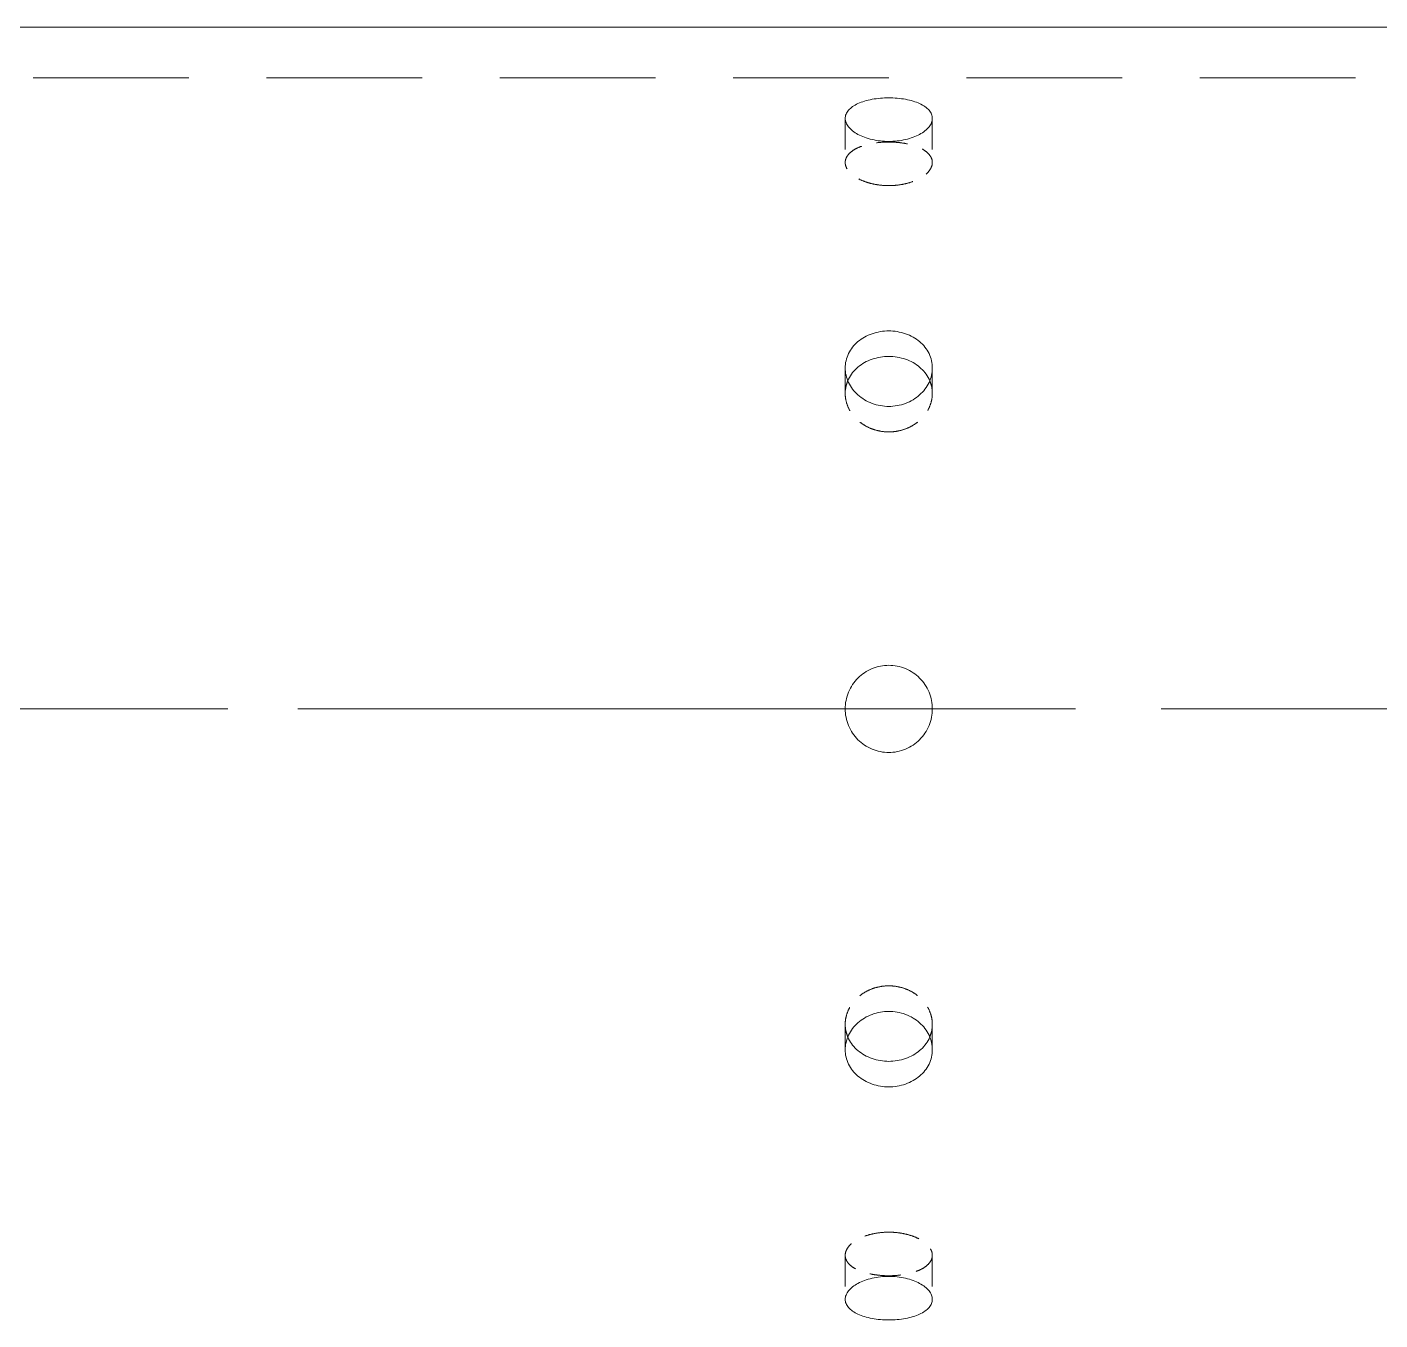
# Model space of a CAD drawing. Header units: millimetres. Extents: x -46397 to 283259, y -8690 to 23983.
# Drawn here: x 120953.1 to 121170.6, y 201.5 to 409.2 of the extents above; entities that cross this region are included whole.
import ezdxf

# ---------------------------------------------------------------- set-up
doc = ezdxf.new("R2010")
doc.units = ezdxf.units.MM
doc.linetypes.add('CENTER', pattern=[2, 1.25, -0.25, 0.25, -0.25])
doc.linetypes.add('HIDDENX2', pattern=[0.75, 0.5, -0.25])
doc.layers.add('DUONGTAM', color=1, linetype='CENTER', lineweight=0)
doc.layers.add('flashshoot', color=7, linetype='Continuous')

# ---------------------------------------------------------------- blocks, each defined once
blk = doc.blocks.new('A$C90275d84')
at = {"color": 2, "linetype": 'Continuous', "lineweight": 0, "ltscale": 10}
blk.add_line((-109.55, 1960), (-109.55, -3000), dxfattribs=at)
at = {"color": 1, "linetype": 'HIDDENX2', "lineweight": 0, "ltscale": 50}
blk.add_line((-101.37, 1960), (-101.37, -3000), dxfattribs=at)
at = {"color": 1, "linetype": 'HIDDENX2', "lineweight": 0, "ltscale": 10}
for p, q in [((-94.87, -1183), (-87.79, -1183)), ((-54.77, -1183), (-50.68, -1183)), ((50.68, -1183), (54.77, -1183)), ((87.79, -1183), (94.87, -1183)), ((-94.87, -1197), (-87.79, -1197)), ((-54.77, -1197), (-50.68, -1197)), ((50.68, -1197), (54.77, -1197)), ((87.79, -1197), (94.87, -1197))]:
    blk.add_line(p, q, dxfattribs=at)
at = {"color": 2, "linetype": 'Continuous', "lineweight": 0, "ltscale": 10}
for points, knots in [([(-91.18, -1190), (-91.18, -1190.44), (-91.2, -1190.89), (-91.3, -1191.8), (-91.38, -1192.25), (-91.57, -1193.11), (-91.69, -1193.52), (-91.98, -1194.29), (-92.13, -1194.64), (-92.47, -1195.26), (-92.66, -1195.55), (-93.06, -1196.07), (-93.28, -1196.29), (-93.73, -1196.65), (-93.96, -1196.78), (-94.42, -1196.96), (-94.65, -1197), (-95.09, -1197), (-95.32, -1196.96), (-95.76, -1196.78), (-95.98, -1196.65), (-96.39, -1196.29), (-96.59, -1196.07), (-96.94, -1195.55), (-97.11, -1195.26), (-97.39, -1194.64), (-97.53, -1194.29), (-97.76, -1193.52), (-97.86, -1193.11), (-98.02, -1192.25), (-98.08, -1191.8), (-98.16, -1190.89), (-98.18, -1190.44), (-98.18, -1189.56), (-98.16, -1189.11), (-98.08, -1188.2), (-98.02, -1187.75), (-97.86, -1186.89), (-97.76, -1186.48), (-97.53, -1185.71), (-97.39, -1185.36), (-97.11, -1184.74), (-96.94, -1184.45), (-96.59, -1183.93), (-96.39, -1183.71), (-95.98, -1183.35), (-95.76, -1183.22), (-95.32, -1183.04), (-95.09, -1183), (-94.65, -1183), (-94.42, -1183.04), (-93.96, -1183.22), (-93.73, -1183.35), (-93.28, -1183.71), (-93.06, -1183.93), (-92.66, -1184.45), (-92.47, -1184.74), (-92.13, -1185.36), (-91.98, -1185.71), (-91.69, -1186.48), (-91.57, -1186.89), (-91.38, -1187.75), (-91.3, -1188.2), (-91.2, -1189.11), (-91.18, -1189.56), (-91.18, -1190)], [0, 0, 0, 0, 1.318789, 1.318789, 2.637578, 2.637578, 3.956368, 3.956368, 5.275157, 5.275157, 6.593945, 6.593945, 7.912734, 7.912734, 9.231522, 9.231522, 10.550311, 10.550311, 11.869099, 11.869099, 13.187888, 13.187888, 14.506676, 14.506676, 15.825465, 15.825465, 17.144254, 17.144254, 18.463043, 18.463043, 19.781833, 19.781833, 21.100622, 21.100622, 22.419411, 22.419411, 23.7382, 23.7382, 25.05699, 25.05699, 26.375779, 26.375779, 27.694567, 27.694567, 29.013356, 29.013356, 30.332144, 30.332144, 31.650933, 31.650933, 32.969721, 32.969721, 34.28851, 34.28851, 35.607298, 35.607298, 36.926087, 36.926087, 38.244876, 38.244876, 39.563665, 39.563665, 40.882454, 40.882454, 42.201244, 42.201244, 42.201244, 42.201244]), ([(-48.6, -1190), (-48.6, -1190.44), (-48.64, -1190.89), (-48.8, -1191.8), (-48.92, -1192.25), (-49.24, -1193.11), (-49.44, -1193.52), (-49.9, -1194.29), (-50.16, -1194.64), (-50.71, -1195.26), (-51.02, -1195.55), (-51.7, -1196.07), (-52.06, -1196.29), (-52.82, -1196.65), (-53.21, -1196.78), (-54, -1196.96), (-54.39, -1197), (-55.16, -1197), (-55.55, -1196.96), (-56.33, -1196.78), (-56.71, -1196.65), (-57.45, -1196.29), (-57.8, -1196.07), (-58.45, -1195.55), (-58.74, -1195.26), (-59.27, -1194.64), (-59.51, -1194.29), (-59.94, -1193.52), (-60.13, -1193.11), (-60.43, -1192.25), (-60.54, -1191.8), (-60.69, -1190.89), (-60.73, -1190.44), (-60.73, -1189.56), (-60.69, -1189.11), (-60.54, -1188.2), (-60.43, -1187.75), (-60.13, -1186.89), (-59.94, -1186.48), (-59.51, -1185.71), (-59.27, -1185.36), (-58.74, -1184.74), (-58.45, -1184.45), (-57.8, -1183.93), (-57.45, -1183.71), (-56.71, -1183.35), (-56.33, -1183.22), (-55.55, -1183.04), (-55.16, -1183), (-54.39, -1183), (-54, -1183.04), (-53.21, -1183.22), (-52.82, -1183.35), (-52.06, -1183.71), (-51.7, -1183.93), (-51.02, -1184.45), (-50.71, -1184.74), (-50.16, -1185.36), (-49.9, -1185.71), (-49.44, -1186.48), (-49.24, -1186.89), (-48.92, -1187.75), (-48.8, -1188.2), (-48.64, -1189.11), (-48.6, -1189.56), (-48.6, -1190)], [0, 0, 0, 0, 1.318789, 1.318789, 2.637578, 2.637578, 3.956368, 3.956368, 5.275157, 5.275157, 6.593945, 6.593945, 7.912734, 7.912734, 9.231522, 9.231522, 10.550311, 10.550311, 11.869099, 11.869099, 13.187888, 13.187888, 14.506676, 14.506676, 15.825465, 15.825465, 17.144254, 17.144254, 18.463043, 18.463043, 19.781833, 19.781833, 21.100622, 21.100622, 22.419411, 22.419411, 23.7382, 23.7382, 25.05699, 25.05699, 26.375779, 26.375779, 27.694567, 27.694567, 29.013356, 29.013356, 30.332144, 30.332144, 31.650933, 31.650933, 32.969721, 32.969721, 34.28851, 34.28851, 35.607298, 35.607298, 36.926087, 36.926087, 38.244876, 38.244876, 39.563665, 39.563665, 40.882454, 40.882454, 42.201244, 42.201244, 42.201244, 42.201244]), ([(-52.72, -1183.41), (-52.81, -1183.45), (-52.9, -1183.49), (-53.36, -1183.71), (-53.71, -1183.93), (-54.35, -1184.45), (-54.65, -1184.74), (-55.17, -1185.36), (-55.42, -1185.71), (-55.85, -1186.48), (-56.03, -1186.89), (-56.33, -1187.75), (-56.44, -1188.2), (-56.59, -1189.11), (-56.63, -1189.56), (-56.63, -1190.44), (-56.59, -1190.89), (-56.44, -1191.8), (-56.33, -1192.25), (-56.03, -1193.11), (-55.85, -1193.52), (-55.42, -1194.29), (-55.17, -1194.64), (-54.65, -1195.26), (-54.35, -1195.55), (-53.71, -1196.07), (-53.36, -1196.29), (-52.9, -1196.51), (-52.81, -1196.55), (-52.72, -1196.59)], [12.868165, 12.868165, 12.868165, 12.868165, 13.188536, 13.188536, 14.507389, 14.507389, 15.826243, 15.826243, 17.145097, 17.145097, 18.463951, 18.463951, 19.782805, 19.782805, 21.10166, 21.10166, 22.420514, 22.420514, 23.739368, 23.739368, 25.058222, 25.058222, 26.377077, 26.377077, 27.69593, 27.69593, 29.014783, 29.014783, 29.335155, 29.335155, 29.335155, 29.335155]), ([(-7, -1190), (-7, -1189.56), (-6.96, -1189.11), (-6.78, -1188.2), (-6.65, -1187.75), (-6.29, -1186.89), (-6.07, -1186.48), (-5.55, -1185.71), (-5.26, -1185.36), (-4.64, -1184.74), (-4.29, -1184.45), (-3.52, -1183.93), (-3.11, -1183.71), (-2.25, -1183.35), (-1.8, -1183.22), (-0.89, -1183.04), (-0.44, -1183), (0.44, -1183), (0.89, -1183.04), (1.8, -1183.22), (2.25, -1183.35), (3.11, -1183.71), (3.52, -1183.93), (4.29, -1184.45), (4.64, -1184.74), (5.26, -1185.36), (5.55, -1185.71), (6.07, -1186.48), (6.29, -1186.89), (6.65, -1187.75), (6.78, -1188.2), (6.96, -1189.11), (7, -1189.56), (7, -1190.44), (6.96, -1190.89), (6.78, -1191.8), (6.65, -1192.25), (6.29, -1193.11), (6.07, -1193.52), (5.55, -1194.29), (5.26, -1194.64), (4.64, -1195.26), (4.29, -1195.55), (3.52, -1196.07), (3.11, -1196.29), (2.25, -1196.65), (1.8, -1196.78), (0.89, -1196.96), (0.44, -1197), (-0.44, -1197), (-0.89, -1196.96), (-1.8, -1196.78), (-2.25, -1196.65), (-3.11, -1196.29), (-3.52, -1196.07), (-4.29, -1195.55), (-4.64, -1195.26), (-5.26, -1194.64), (-5.55, -1194.29), (-6.07, -1193.52), (-6.29, -1193.11), (-6.65, -1192.25), (-6.78, -1191.8), (-6.96, -1190.89), (-7, -1190.44), (-7, -1190)], [0, 0, 0, 0, 1.318789, 1.318789, 2.637578, 2.637578, 3.956368, 3.956368, 5.275157, 5.275157, 6.593945, 6.593945, 7.912734, 7.912734, 9.231522, 9.231522, 10.550311, 10.550311, 11.869099, 11.869099, 13.187888, 13.187888, 14.506676, 14.506676, 15.825465, 15.825465, 17.144254, 17.144254, 18.463043, 18.463043, 19.781833, 19.781833, 21.100622, 21.100622, 22.419411, 22.419411, 23.7382, 23.7382, 25.05699, 25.05699, 26.375779, 26.375779, 27.694567, 27.694567, 29.013356, 29.013356, 30.332144, 30.332144, 31.650933, 31.650933, 32.969721, 32.969721, 34.28851, 34.28851, 35.607298, 35.607298, 36.926087, 36.926087, 38.244876, 38.244876, 39.563665, 39.563665, 40.882454, 40.882454, 42.201244, 42.201244, 42.201244, 42.201244]), ([(48.6, -1190), (48.6, -1189.56), (48.64, -1189.11), (48.8, -1188.2), (48.92, -1187.75), (49.24, -1186.89), (49.44, -1186.48), (49.9, -1185.71), (50.16, -1185.36), (50.71, -1184.74), (51.02, -1184.45), (51.7, -1183.93), (52.06, -1183.71), (52.82, -1183.35), (53.21, -1183.22), (54, -1183.04), (54.39, -1183), (55.16, -1183), (55.55, -1183.04), (56.33, -1183.22), (56.71, -1183.35), (57.45, -1183.71), (57.8, -1183.93), (58.45, -1184.45), (58.74, -1184.74), (59.27, -1185.36), (59.51, -1185.71), (59.94, -1186.48), (60.13, -1186.89), (60.43, -1187.75), (60.54, -1188.2), (60.69, -1189.11), (60.73, -1189.56), (60.73, -1190.44), (60.69, -1190.89), (60.54, -1191.8), (60.43, -1192.25), (60.13, -1193.11), (59.94, -1193.52), (59.51, -1194.29), (59.27, -1194.64), (58.74, -1195.26), (58.45, -1195.55), (57.8, -1196.07), (57.45, -1196.29), (56.71, -1196.65), (56.33, -1196.78), (55.55, -1196.96), (55.16, -1197), (54.39, -1197), (54, -1196.96), (53.21, -1196.78), (52.82, -1196.65), (52.06, -1196.29), (51.7, -1196.07), (51.02, -1195.55), (50.71, -1195.26), (50.16, -1194.64), (49.9, -1194.29), (49.44, -1193.52), (49.24, -1193.11), (48.92, -1192.25), (48.8, -1191.8), (48.64, -1190.89), (48.6, -1190.44), (48.6, -1190)], [0, 0, 0, 0, 1.318789, 1.318789, 2.637578, 2.637578, 3.956368, 3.956368, 5.275157, 5.275157, 6.593945, 6.593945, 7.912734, 7.912734, 9.231522, 9.231522, 10.550311, 10.550311, 11.869099, 11.869099, 13.187888, 13.187888, 14.506676, 14.506676, 15.825465, 15.825465, 17.144254, 17.144254, 18.463043, 18.463043, 19.781833, 19.781833, 21.100622, 21.100622, 22.419411, 22.419411, 23.7382, 23.7382, 25.05699, 25.05699, 26.375779, 26.375779, 27.694567, 27.694567, 29.013356, 29.013356, 30.332144, 30.332144, 31.650933, 31.650933, 32.969721, 32.969721, 34.28851, 34.28851, 35.607298, 35.607298, 36.926087, 36.926087, 38.244876, 38.244876, 39.563665, 39.563665, 40.882454, 40.882454, 42.201244, 42.201244, 42.201244, 42.201244]), ([(52.72, -1196.59), (52.81, -1196.55), (52.9, -1196.51), (53.36, -1196.29), (53.71, -1196.07), (54.35, -1195.55), (54.65, -1195.26), (55.17, -1194.64), (55.42, -1194.29), (55.85, -1193.52), (56.03, -1193.11), (56.33, -1192.25), (56.44, -1191.8), (56.59, -1190.89), (56.63, -1190.44), (56.63, -1189.56), (56.59, -1189.11), (56.44, -1188.2), (56.33, -1187.75), (56.03, -1186.89), (55.85, -1186.48), (55.42, -1185.71), (55.17, -1185.36), (54.65, -1184.74), (54.35, -1184.45), (53.71, -1183.93), (53.36, -1183.71), (52.9, -1183.49), (52.81, -1183.45), (52.72, -1183.41)], [12.868165, 12.868165, 12.868165, 12.868165, 13.188536, 13.188536, 14.507389, 14.507389, 15.826243, 15.826243, 17.145097, 17.145097, 18.463951, 18.463951, 19.782805, 19.782805, 21.10166, 21.10166, 22.420514, 22.420514, 23.739368, 23.739368, 25.058222, 25.058222, 26.377077, 26.377077, 27.69593, 27.69593, 29.014783, 29.014783, 29.335155, 29.335155, 29.335155, 29.335155]), ([(91.18, -1190), (91.18, -1189.56), (91.2, -1189.11), (91.3, -1188.2), (91.38, -1187.75), (91.57, -1186.89), (91.69, -1186.48), (91.98, -1185.71), (92.13, -1185.36), (92.47, -1184.74), (92.66, -1184.45), (93.06, -1183.93), (93.28, -1183.71), (93.73, -1183.35), (93.96, -1183.22), (94.42, -1183.04), (94.65, -1183), (95.09, -1183), (95.32, -1183.04), (95.76, -1183.22), (95.98, -1183.35), (96.39, -1183.71), (96.59, -1183.93), (96.94, -1184.45), (97.11, -1184.74), (97.39, -1185.36), (97.53, -1185.71), (97.76, -1186.48), (97.86, -1186.89), (98.02, -1187.75), (98.08, -1188.2), (98.16, -1189.11), (98.18, -1189.56), (98.18, -1190.44), (98.16, -1190.89), (98.08, -1191.8), (98.02, -1192.25), (97.86, -1193.11), (97.76, -1193.52), (97.53, -1194.29), (97.39, -1194.64), (97.11, -1195.26), (96.94, -1195.55), (96.59, -1196.07), (96.39, -1196.29), (95.98, -1196.65), (95.76, -1196.78), (95.32, -1196.96), (95.09, -1197), (94.65, -1197), (94.42, -1196.96), (93.96, -1196.78), (93.73, -1196.65), (93.28, -1196.29), (93.06, -1196.07), (92.66, -1195.55), (92.47, -1195.26), (92.13, -1194.64), (91.98, -1194.29), (91.69, -1193.52), (91.57, -1193.11), (91.38, -1192.25), (91.3, -1191.8), (91.2, -1190.89), (91.18, -1190.44), (91.18, -1190)], [0, 0, 0, 0, 1.318789, 1.318789, 2.637578, 2.637578, 3.956368, 3.956368, 5.275157, 5.275157, 6.593945, 6.593945, 7.912734, 7.912734, 9.231522, 9.231522, 10.550311, 10.550311, 11.869099, 11.869099, 13.187888, 13.187888, 14.506676, 14.506676, 15.825465, 15.825465, 17.144254, 17.144254, 18.463043, 18.463043, 19.781833, 19.781833, 21.100622, 21.100622, 22.419411, 22.419411, 23.7382, 23.7382, 25.05699, 25.05699, 26.375779, 26.375779, 27.694567, 27.694567, 29.013356, 29.013356, 30.332144, 30.332144, 31.650933, 31.650933, 32.969721, 32.969721, 34.28851, 34.28851, 35.607298, 35.607298, 36.926087, 36.926087, 38.244876, 38.244876, 39.563665, 39.563665, 40.882454, 40.882454, 42.201244, 42.201244, 42.201244, 42.201244])]:
    blk.add_open_spline(points, degree=3, knots=knots, dxfattribs=at)
at = {"color": 1, "linetype": 'HIDDENX2', "lineweight": 0, "ltscale": 10}
for points, knots in [([(-84.08, -1190), (-84.08, -1189.56), (-84.1, -1189.11), (-84.2, -1188.2), (-84.28, -1187.75), (-84.48, -1186.89), (-84.6, -1186.48), (-84.88, -1185.71), (-85.04, -1185.36), (-85.38, -1184.74), (-85.57, -1184.45), (-85.97, -1183.93), (-86.19, -1183.71), (-86.64, -1183.35), (-86.88, -1183.22), (-87.34, -1183.04), (-87.57, -1183), (-88.01, -1183), (-88.23, -1183.04), (-88.68, -1183.22), (-88.89, -1183.35), (-89.3, -1183.71), (-89.5, -1183.93), (-89.86, -1184.45), (-90.02, -1184.74), (-90.3, -1185.36), (-90.43, -1185.71), (-90.66, -1186.48), (-90.76, -1186.89), (-90.92, -1187.75), (-90.98, -1188.2), (-91.06, -1189.11), (-91.08, -1189.56), (-91.08, -1190.44), (-91.06, -1190.89), (-90.98, -1191.8), (-90.92, -1192.25), (-90.76, -1193.11), (-90.66, -1193.52), (-90.43, -1194.29), (-90.3, -1194.64), (-90.02, -1195.26), (-89.86, -1195.55), (-89.5, -1196.07), (-89.3, -1196.29), (-88.89, -1196.65), (-88.68, -1196.78), (-88.23, -1196.96), (-88.01, -1197), (-87.57, -1197), (-87.34, -1196.96), (-86.88, -1196.78), (-86.64, -1196.65), (-86.19, -1196.29), (-85.97, -1196.07), (-85.57, -1195.55), (-85.38, -1195.26), (-85.04, -1194.64), (-84.88, -1194.29), (-84.6, -1193.52), (-84.48, -1193.11), (-84.28, -1192.25), (-84.2, -1191.8), (-84.1, -1190.89), (-84.08, -1190.44), (-84.08, -1190)], [0, 0, 0, 0, 1.318854, 1.318854, 2.637708, 2.637708, 3.956563, 3.956563, 5.275417, 5.275417, 6.59427, 6.59427, 7.913123, 7.913123, 9.231977, 9.231977, 10.55083, 10.55083, 11.869683, 11.869683, 13.188536, 13.188536, 14.507389, 14.507389, 15.826243, 15.826243, 17.145097, 17.145097, 18.463951, 18.463951, 19.782805, 19.782805, 21.10166, 21.10166, 22.420514, 22.420514, 23.739368, 23.739368, 25.058222, 25.058222, 26.377077, 26.377077, 27.69593, 27.69593, 29.014783, 29.014783, 30.333636, 30.333636, 31.652489, 31.652489, 32.971343, 32.971343, 34.290196, 34.290196, 35.609049, 35.609049, 36.927902, 36.927902, 38.246757, 38.246757, 39.565611, 39.565611, 40.884465, 40.884465, 42.203319, 42.203319, 42.203319, 42.203319]), ([(-44.5, -1190), (-44.5, -1189.56), (-44.54, -1189.11), (-44.7, -1188.2), (-44.82, -1187.75), (-45.14, -1186.89), (-45.34, -1186.48), (-45.8, -1185.71), (-46.06, -1185.36), (-46.61, -1184.74), (-46.93, -1184.45), (-47.6, -1183.93), (-47.97, -1183.71), (-48.73, -1183.35), (-49.12, -1183.22), (-49.91, -1183.04), (-50.3, -1183), (-51.07, -1183), (-51.46, -1183.04), (-52.14, -1183.2), (-52.43, -1183.29), (-52.72, -1183.41)], [0, 0, 0, 0, 1.318854, 1.318854, 2.637708, 2.637708, 3.956563, 3.956563, 5.275417, 5.275417, 6.59427, 6.59427, 7.913123, 7.913123, 9.231977, 9.231977, 10.55083, 10.55083, 11.869683, 11.869683, 12.868165, 12.868165, 12.868165, 12.868165]), ([(52.72, -1183.41), (52.43, -1183.29), (52.14, -1183.2), (51.46, -1183.04), (51.07, -1183), (50.3, -1183), (49.91, -1183.04), (49.12, -1183.22), (48.73, -1183.35), (47.97, -1183.71), (47.6, -1183.93), (46.93, -1184.45), (46.61, -1184.74), (46.06, -1185.36), (45.8, -1185.71), (45.34, -1186.48), (45.14, -1186.89), (44.82, -1187.75), (44.7, -1188.2), (44.54, -1189.11), (44.5, -1189.56), (44.5, -1190)], [29.335155, 29.335155, 29.335155, 29.335155, 30.333636, 30.333636, 31.652489, 31.652489, 32.971343, 32.971343, 34.290196, 34.290196, 35.609049, 35.609049, 36.927902, 36.927902, 38.246757, 38.246757, 39.565611, 39.565611, 40.884465, 40.884465, 42.203319, 42.203319, 42.203319, 42.203319]), ([(84.08, -1190), (84.08, -1190.44), (84.1, -1190.89), (84.2, -1191.8), (84.28, -1192.25), (84.48, -1193.11), (84.6, -1193.52), (84.88, -1194.29), (85.04, -1194.64), (85.38, -1195.26), (85.57, -1195.55), (85.97, -1196.07), (86.19, -1196.29), (86.64, -1196.65), (86.88, -1196.78), (87.34, -1196.96), (87.57, -1197), (88.01, -1197), (88.23, -1196.96), (88.68, -1196.78), (88.89, -1196.65), (89.3, -1196.29), (89.5, -1196.07), (89.86, -1195.55), (90.02, -1195.26), (90.3, -1194.64), (90.43, -1194.29), (90.66, -1193.52), (90.76, -1193.11), (90.92, -1192.25), (90.98, -1191.8), (91.06, -1190.89), (91.08, -1190.44), (91.08, -1189.56), (91.06, -1189.11), (90.98, -1188.2), (90.92, -1187.75), (90.76, -1186.89), (90.66, -1186.48), (90.43, -1185.71), (90.3, -1185.36), (90.02, -1184.74), (89.86, -1184.45), (89.5, -1183.93), (89.3, -1183.71), (88.89, -1183.35), (88.68, -1183.22), (88.23, -1183.04), (88.01, -1183), (87.57, -1183), (87.34, -1183.04), (86.88, -1183.22), (86.64, -1183.35), (86.19, -1183.71), (85.97, -1183.93), (85.57, -1184.45), (85.38, -1184.74), (85.04, -1185.36), (84.88, -1185.71), (84.6, -1186.48), (84.48, -1186.89), (84.28, -1187.75), (84.2, -1188.2), (84.1, -1189.11), (84.08, -1189.56), (84.08, -1190)], [0, 0, 0, 0, 1.318854, 1.318854, 2.637708, 2.637708, 3.956563, 3.956563, 5.275417, 5.275417, 6.59427, 6.59427, 7.913123, 7.913123, 9.231977, 9.231977, 10.55083, 10.55083, 11.869683, 11.869683, 13.188536, 13.188536, 14.507389, 14.507389, 15.826243, 15.826243, 17.145097, 17.145097, 18.463951, 18.463951, 19.782805, 19.782805, 21.10166, 21.10166, 22.420514, 22.420514, 23.739368, 23.739368, 25.058222, 25.058222, 26.377077, 26.377077, 27.69593, 27.69593, 29.014783, 29.014783, 30.333636, 30.333636, 31.652489, 31.652489, 32.971343, 32.971343, 34.290196, 34.290196, 35.609049, 35.609049, 36.927902, 36.927902, 38.246757, 38.246757, 39.565611, 39.565611, 40.884465, 40.884465, 42.203319, 42.203319, 42.203319, 42.203319]), ([(-52.72, -1196.59), (-52.43, -1196.71), (-52.14, -1196.8), (-51.46, -1196.96), (-51.07, -1197), (-50.3, -1197), (-49.91, -1196.96), (-49.12, -1196.78), (-48.73, -1196.65), (-47.97, -1196.29), (-47.6, -1196.07), (-46.93, -1195.55), (-46.61, -1195.26), (-46.06, -1194.64), (-45.8, -1194.29), (-45.34, -1193.52), (-45.14, -1193.11), (-44.82, -1192.25), (-44.7, -1191.8), (-44.54, -1190.89), (-44.5, -1190.44), (-44.5, -1190)], [29.335155, 29.335155, 29.335155, 29.335155, 30.333636, 30.333636, 31.652489, 31.652489, 32.971343, 32.971343, 34.290196, 34.290196, 35.609049, 35.609049, 36.927902, 36.927902, 38.246757, 38.246757, 39.565611, 39.565611, 40.884465, 40.884465, 42.203319, 42.203319, 42.203319, 42.203319]), ([(44.5, -1190), (44.5, -1190.44), (44.54, -1190.89), (44.7, -1191.8), (44.82, -1192.25), (45.14, -1193.11), (45.34, -1193.52), (45.8, -1194.29), (46.06, -1194.64), (46.61, -1195.26), (46.93, -1195.55), (47.6, -1196.07), (47.97, -1196.29), (48.73, -1196.65), (49.12, -1196.78), (49.91, -1196.96), (50.3, -1197), (51.07, -1197), (51.46, -1196.96), (52.14, -1196.8), (52.43, -1196.71), (52.72, -1196.59)], [0, 0, 0, 0, 1.318854, 1.318854, 2.637708, 2.637708, 3.956563, 3.956563, 5.275417, 5.275417, 6.59427, 6.59427, 7.913123, 7.913123, 9.231977, 9.231977, 10.55083, 10.55083, 11.869683, 11.869683, 12.868165, 12.868165, 12.868165, 12.868165])]:
    blk.add_open_spline(points, degree=3, knots=knots, dxfattribs=at)
at = {"layer": 'DUONGTAM', "ltscale": 100}
blk.add_line((0, 2440), (0, -3000), dxfattribs=at)
blk = doc.blocks.new('A$Cda035db7')
at = {"layer": 'DUONGTAM', "ltscale": 200}
blk.add_line((0, -3546.23), (0, 3546.23), dxfattribs=at)

msp = doc.modelspace()

# ---------------------------------------------------------------- block references
at = {"layer": 'flashshoot', "rotation": 270}
for name in ['A$Cda035db7', 'A$C90275d84']:
    msp.add_blockref(name, (122281.61, 299.65, -1.5), dxfattribs=at)

doc.saveas('drawing.dxf')
